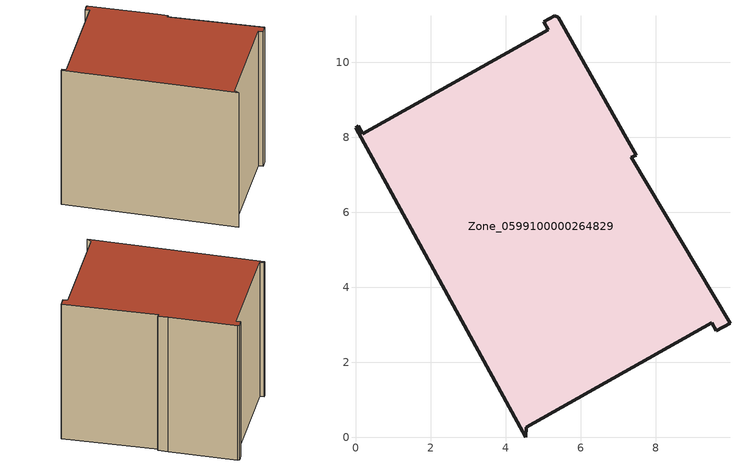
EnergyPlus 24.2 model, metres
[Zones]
Zone_0599100000264829
 floor ground (C_G): 5.31,11.24 5.4,11.19 7.22,7.99 7.48,7.51 7.35,7.47 9.98,3.05 9.61,2.84 9.49,3.05 4.55,0.27 4.54,0 0,8.26 0.08,8.3 0.2,8.09 5.14,10.87 5.02,11.08 z0
 wall outside (C_F): 5.4,11.19 5.31,11.24 5.02,11.08 5.14,10.87 0.2,8.09 0.08,8.3 0,8.26 4.54,0 4.55,0.27 9.49,3.05 9.61,2.84 9.98,3.05 7.35,7.47 7.48,7.51 7.22,7.99 5.4,11.19 z0:8.34
 roof outside (C_R): 9.98,3.05 7.35,7.47 7.48,7.51 7.22,7.99 5.4,11.19 5.31,11.24 5.02,11.08 5.14,10.87 0.2,8.09 0.08,8.3 0,8.26 4.54,0 4.55,0.27 9.49,3.05 9.61,2.84 z8.34
[BUILDING]
Pand.0599100000264829: North Axis=0; Terrain=City; Loads Convergence Tolerance Value=0.04; Temperature Convergence Tolerance Value=0.4; Solar Distribution=FullExterior; Maximum Number of Warmup Days=25; Minimum Number of Warmup Days=1
[Site:Location]
Rotterdam.The.Hague.AP_ZH_NLD Design_Conditions: Latitude=51.96; Longitude=4.45; Time Zone=1; Elevation=-4.5
[SITE:GROUNDTEMPERATURE:BUILDINGSURFACE]
18, 18, 18, 18, 18, 18, 18, 18, 18, 18, 18, 18
[MATERIAL] Thermal Absorptance=0.9; Solar Absorptance=0.7; Visible Absorptance=0.7
Name | Roughness | Thickness | Conductivity | Density | Specific Heat
G.TC.1965-1974 | MediumSmooth | 0.15 | 0.882353 | 540 | 1210
F.TC.1965-1974 | Rough | 0.3 | 0.697674 | 1920 | 840
R.TC.1965-1974 | MediumRough | 0.2 | 0.232558 | 1500 | 1000
[CONSTRUCTION]
C_G: G.TC.1965-1974
C_F: F.TC.1965-1974
C_R: R.TC.1965-1974
[ZONE]
Zone_0599100000264829: Type=1; Multiplier=1; Ceiling Height=Autocalculate; Volume=Autocalculate; Floor Area=autocalculate; Part of Total Floor Area=Yes
[ZONEINFILTRATION:DESIGNFLOWRATE]
Infil_Zone_0599100000264829: Zone or ZoneList or Space or SpaceList=Zone_0599100000264829; Schedule=AlwaysOn; Design Flow Rate Calculation Method=Flow/Area; Flow Rate per Floor Area=0.003; Constant Term Coefficient=1; Temperature Term Coefficient=0; Velocity Term Coefficient=0; Velocity Squared Term Coefficient=0
[HVACTEMPLATE:ZONE:IDEALLOADSAIRSYSTEM]
Zone_0599100000264829: Maximum Heating Supply Air Temperature=50; Minimum Cooling Supply Air Temperature=13; Maximum Heating Supply Air Humidity Ratio=0.0156; Minimum Cooling Supply Air Humidity Ratio=0.0077; Heating Limit=NoLimit; Cooling Limit=NoLimit; Dehumidification Control Type=ConstantSensibleHeatRatio; Cooling Sensible Heat Ratio=0.7; Dehumidification Setpoint=60; Humidification Control Type=None; Humidification Setpoint=30; Outdoor Air Method=None; Outdoor Air Flow Rate per Person=0.00944; Outdoor Air Flow Rate per Zone Floor Area=0; Outdoor Air Flow Rate per Zone=0; Demand Controlled Ventilation Type=None; Outdoor Air Economizer Type=NoEconomizer; Heat Recovery Type=None; Sensible Heat Recovery Effectiveness=0.7; Latent Heat Recovery Effectiveness=0.65
[ZONECONTROL:THERMOSTAT]
ThermostatControl_Zone_0599100000264829: Zone or ZoneList=Zone_0599100000264829; Control Type Schedule=DualSetpointControlType; Control 1=Thermostat_Zone_0599100000264829; Temperature Difference Between Cutout And Setpoint=0
[THERMOSTATSETPOINT:DUALSETPOINT]
Thermostat_Zone_0599100000264829: Heating Setpoint Temperature Schedule=HeatingSetpoint_Zone_0599100000264829; Cooling Setpoint Temperature Schedule=CoolingSetpoint_Zone_0599100000264829
[SCHEDULE:COMPACT]
HeatingSetpoint_Zone_0599100000264829: Through: 12/31, For: AllDays, Until: 24:00, 21
CoolingSetpoint_Zone_0599100000264829: Through: 12/31, For: AllDays, Until: 24:00, 24
DualSetpointControlType: Through: 12/31, For: AllDays, Until: 24:00, 4
AlwaysOn: Through: 12/31, For: AllDays, Until: 24:00, 1
